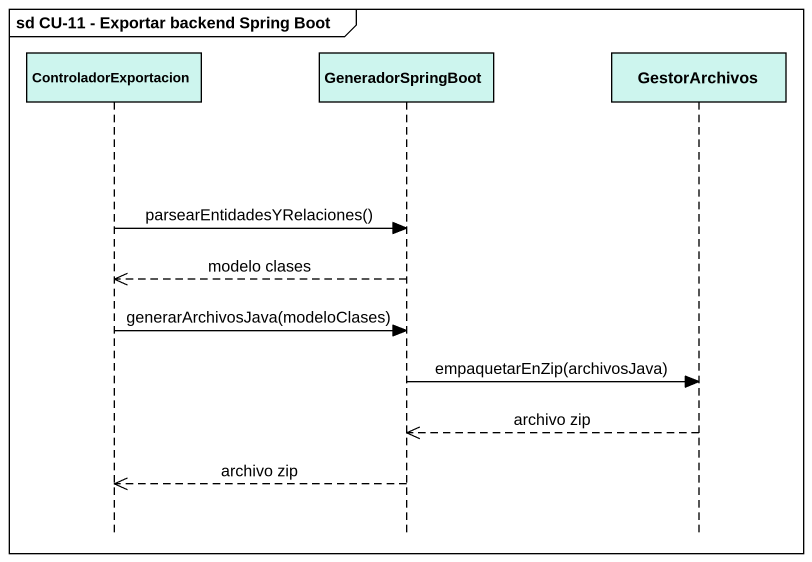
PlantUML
@startuml
mainframe sd CU-11 - Exportar backend Spring Boot
hide footbox
participant ControladorExportacion #CDF5EE
participant GeneradorSpringBoot #CDF5EE
participant GestorArchivos #CDF5EE

ControladorExportacion -> GeneradorSpringBoot : parsearEntidadesYRelaciones()
GeneradorSpringBoot -->> ControladorExportacion : modelo clases
ControladorExportacion -> GeneradorSpringBoot : generarArchivosJava(modeloClases)
GeneradorSpringBoot -> GestorArchivos : empaquetarEnZip(archivosJava)
GestorArchivos -->> GeneradorSpringBoot : archivo zip
GeneradorSpringBoot -->> ControladorExportacion : archivo zip
@enduml
